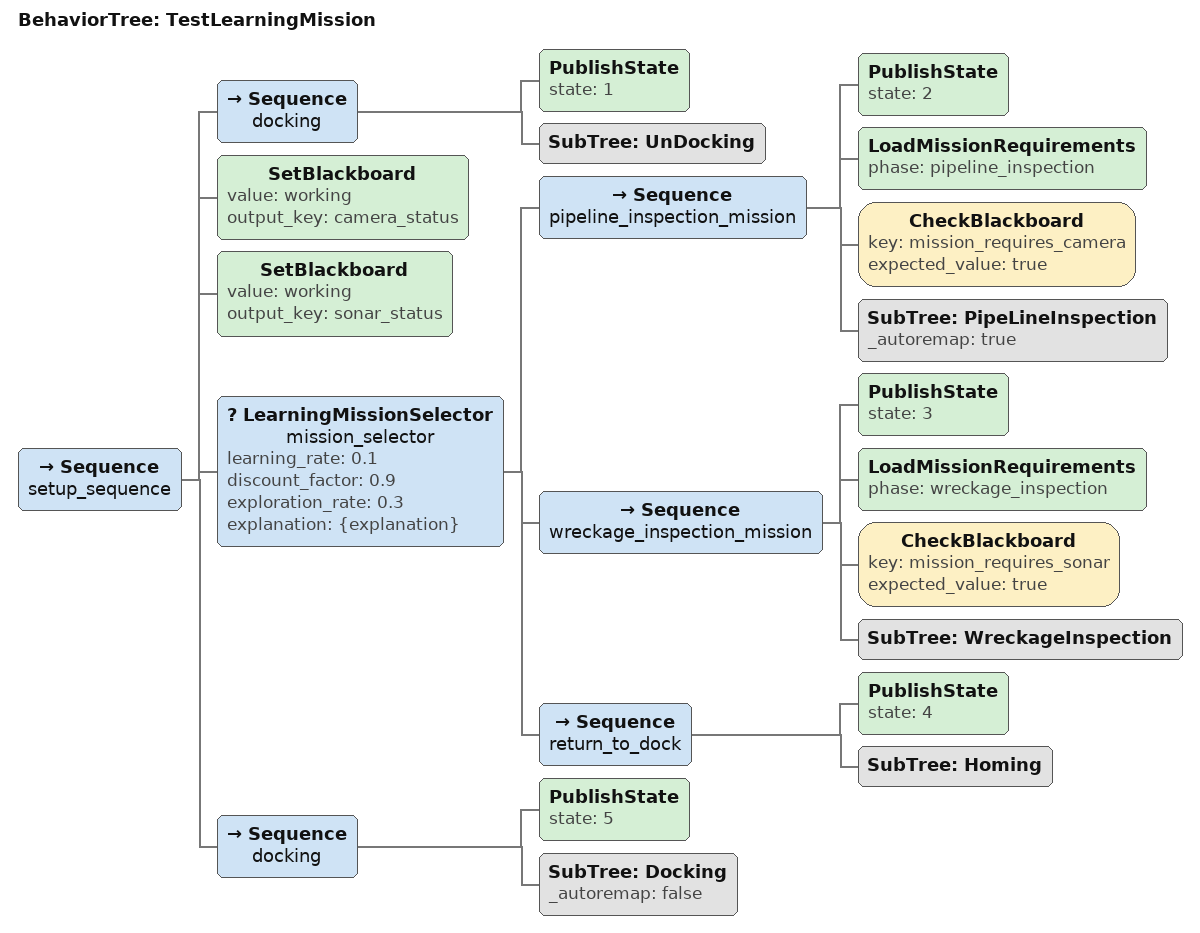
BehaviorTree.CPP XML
<?xml version="1.0" encoding="UTF-8"?>
<root BTCPP_format="4"
      main_tree_to_execute="TestLearningMission">
  <include path="PipeLineInspection.xml"/>
  <include path="UnDocking.xml"/>
  <include path="WreckageInspection.xml"/>
  <include path="Docking.xml"/>
  <include path="Homing.xml"/>

  <BehaviorTree ID="TestLearningMission">
    <Sequence name="setup_sequence">
      <Sequence name="docking">
        <PublishState state="1"/>
        <SubTree ID="UnDocking"/>
      </Sequence>
      <SetBlackboard value="working"
                     output_key="camera_status"/>
      <SetBlackboard value="working"
                     output_key="sonar_status"/>
      <LearningMissionSelector name="mission_selector"
                               learning_rate="0.1"
                               discount_factor="0.9"
                               exploration_rate="0.3"
                               explanation="{explanation}">
        <Sequence name="pipeline_inspection_mission">
          <PublishState state="2"/>
          <LoadMissionRequirements phase="pipeline_inspection"/>
          <CheckBlackboard key="mission_requires_camera"
                           expected_value="true"/>
          <SubTree ID="PipeLineInspection"
                   _autoremap="true"/>
        </Sequence>
        <Sequence name="wreckage_inspection_mission">
          <PublishState state="3"/>
          <LoadMissionRequirements phase="wreckage_inspection"/>
          <CheckBlackboard key="mission_requires_sonar"
                           expected_value="true"/>
          <SubTree ID="WreckageInspection"/>
        </Sequence>
        <Sequence name="return_to_dock">
          <PublishState state="4"/>
          <SubTree ID="Homing"/>
        </Sequence>
      </LearningMissionSelector>
      <Sequence name="docking">
        <PublishState state="5"/>
        <SubTree ID="Docking"
                 _autoremap="false"/>
      </Sequence>
    </Sequence>
  </BehaviorTree>

</root>
